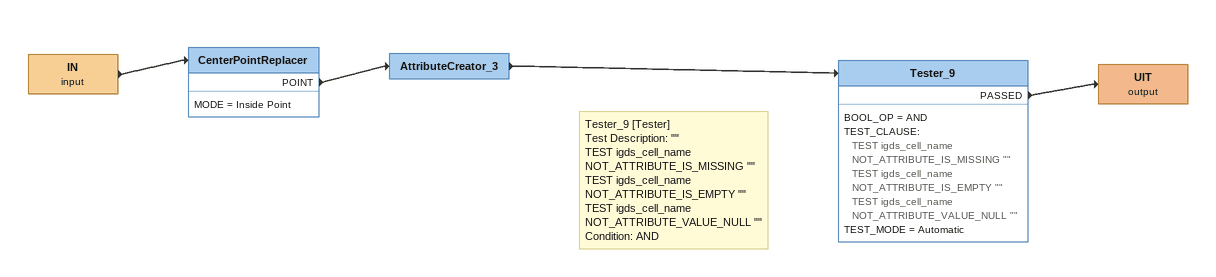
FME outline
IN (input)
    -> CenterPointReplacer
CenterPointReplacer
    MODE = Inside Point
    POINT -> AttributeCreator_3
AttributeCreator_3
    -> Tester_9
Note: Tester_9 [Tester] / Test Description: "" / TEST igds_cell_name NOT_ATTRIBUTE_IS_MISSING "" / TEST igds_cell_name NOT_ATTRIBUTE_IS_EMPTY "" / TEST igds_cell_name NOT_ATTRIBUTE_VALUE_NULL "" / Condition: AND
Tester_9
    BOOL_OP = AND
    TEST_CLAUSE:
      TEST igds_cell_name NOT_ATTRIBUTE_IS_MISSING ""
      TEST igds_cell_name NOT_ATTRIBUTE_IS_EMPTY ""
      TEST igds_cell_name NOT_ATTRIBUTE_VALUE_NULL ""
    TEST_MODE = Automatic
    PASSED -> UIT (output)
UIT (output)
